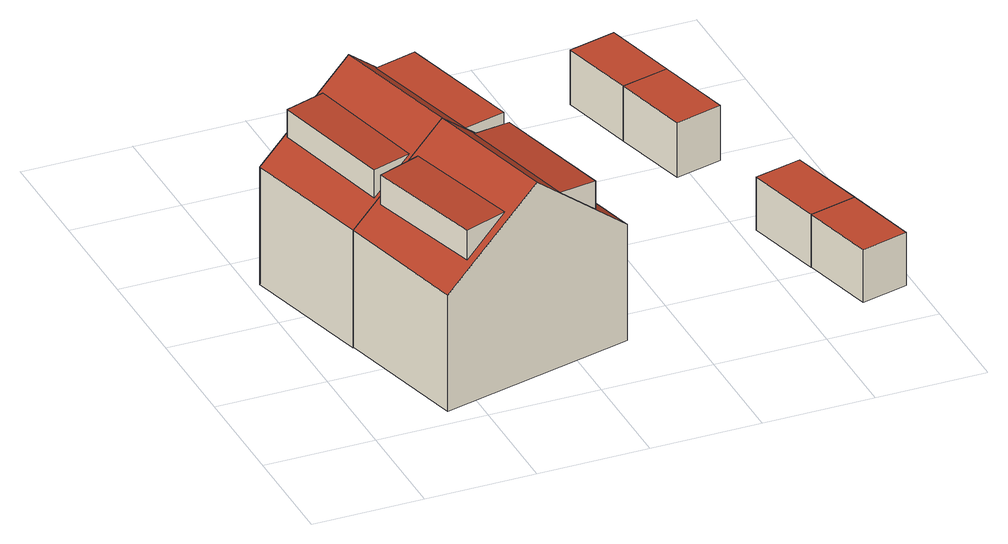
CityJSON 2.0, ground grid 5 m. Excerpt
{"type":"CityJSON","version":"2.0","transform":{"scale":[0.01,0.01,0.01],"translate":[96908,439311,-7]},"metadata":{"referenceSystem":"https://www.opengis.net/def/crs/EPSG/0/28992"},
"CityObjects":{
"building1":{"type":"Building","attributes":{"measuredHeight":9.24,"yearOfConstruction":1963},"address":[{"CountryName":"Nederland","LocalityName":"Rotterdam","ThoroughfareNumber":"6","ThoroughfareName":"Vredeman de Vriesstraat","PostalCode":"3067ZK"}],"children":["building1-1","building1-2"],"geometry":[{"type":"Solid","lod":"2","boundaries":[[[[0,1,2,3]],[[4,5,6,7],[8,9,10,11]],[[12,4,7,13],[14,15,16,17]],[[12,3,2,5,4]],[[0,3,12,13]],[[13,7,6,1,0]],[[6,5,2,1]],[[11,18,19,8]],[[19,18,10,9]],[[8,19,9]],[[11,10,18]],[[20,16,15,21]],[[14,17,20,21]],[[20,17,16]],[[21,15,14]]]],"semantics":{"surfaces":[{"type":"GroundSurface"},{"type":"RoofSurface"},{"type":"WallSurface"}],"values":[[0,1,1,2,2,2,2,1,2,2,2,1,2,2,2]]}}]},
"building1-1":{"type":"BuildingInstallation","parents":["building1"],"geometry":[{"type":"MultiSurface","lod":"2","boundaries":[[[11,18,19,8]],[[8,19,9]],[[11,10,18]],[[19,18,10,9]]],"semantics":{"surfaces":[{"type":"RoofSurface"},{"type":"WallSurface"}],"values":[0,1,1,1]}}]},
"building1-2":{"type":"BuildingInstallation","parents":["building1"],"geometry":[{"type":"MultiSurface","lod":"2","boundaries":[[[14,17,20,21]],[[20,17,16]],[[20,16,15,21]],[[21,15,14]]],"semantics":{"surfaces":[{"type":"WallSurface"},{"type":"RoofSurface"}],"values":[0,0,1,0]}}]},
"building2":{"type":"Building","attributes":{"measuredHeight":9.3,"yearOfConstruction":1963},"address":[{"CountryName":"Nederland","LocalityName":"Rotterdam","ThoroughfareNumber":"4","ThoroughfareName":"Vredeman de Vriesstraat","PostalCode":"3067ZK"}],"children":["building2-1","building2-2"],"geometry":[{"type":"Solid","lod":"2","boundaries":[[[[22,23,24,25]],[[26,27,5,4],[28,29,30,31]],[[32,26,4,12],[33,34,35,36]],[[32,25,24,27,26]],[[22,25,32,12]],[[12,4,5,23,22]],[[5,27,24,23]],[[31,37,38,28]],[[38,37,30,29]],[[28,38,29]],[[31,30,37]],[[39,35,34,40]],[[33,36,39,40]],[[39,36,35]],[[40,34,33]]]],"semantics":{"surfaces":[{"type":"GroundSurface"},{"type":"RoofSurface"},{"type":"WallSurface"}],"values":[[0,1,1,2,2,2,2,1,2,2,2,1,2,2,2]]}}]},
"building2-1":{"type":"BuildingInstallation","parents":["building2"],"geometry":[{"type":"MultiSurface","lod":"2","boundaries":[[[31,37,38,28]],[[31,30,37]],[[28,38,29]],[[38,37,30,29]]],"semantics":{"surfaces":[{"type":"RoofSurface"},{"type":"WallSurface"}],"values":[0,1,1,1]}}]},
"building2-2":{"type":"BuildingInstallation","parents":["building2"],"geometry":[{"type":"MultiSurface","lod":"2","boundaries":[[[39,35,34,40]],[[40,34,33]],[[39,36,35]],[[33,36,39,40]]],"semantics":{"surfaces":[{"type":"RoofSurface"},{"type":"WallSurface"}],"values":[0,1,1,1]}}]},
"building3":{"type":"Building","attributes":{"measuredHeight":2.52,"yearOfConstruction":1963},"address":[{"CountryName":"Nederland","LocalityName":"Rotterdam"}],"geometry":[{"type":"Solid","lod":"2","boundaries":[[[[41,42,43,44]],[[45,46,47,48]],[[44,43,46,45]],[[41,44,45,48]],[[48,47,42,41]],[[47,46,43,42]]]],"semantics":{"surfaces":[{"type":"GroundSurface"},{"type":"RoofSurface"},{"type":"WallSurface"}],"values":[[0,1,2,2,2,2]]}}]},
"building4":{"type":"Building","attributes":{"measuredHeight":2.53,"yearOfConstruction":1963},"address":[{"CountryName":"Nederland","LocalityName":"Rotterdam"}],"geometry":[{"type":"Solid","lod":"2","boundaries":[[[[49,50,51,52]],[[53,54,46,45]],[[46,54,51,50]],[[52,51,54,53]],[[49,52,53,45]],[[45,46,50,49]]]],"semantics":{"surfaces":[{"type":"GroundSurface"},{"type":"RoofSurface"},{"type":"WallSurface"}],"values":[[0,1,2,2,2,2]]}}]},
"building5":{"type":"Building","attributes":{"measuredHeight":2.62,"yearOfConstruction":1963},"address":[{"CountryName":"Nederland","LocalityName":"Rotterdam"}],"geometry":[{"type":"Solid","lod":"2","boundaries":[[[[55,56,57,58]],[[59,60,61,62]],[[58,57,60,59]],[[55,58,59,62]],[[62,61,56,55]],[[61,60,57,56]]]],"semantics":{"surfaces":[{"type":"GroundSurface"},{"type":"RoofSurface"},{"type":"WallSurface"}],"values":[[0,1,2,2,2,2]]}}]},
"building6":{"type":"Building","attributes":{"measuredHeight":2.62,"yearOfConstruction":1963},"address":[{"CountryName":"Nederland","LocalityName":"Rotterdam"}],"geometry":[{"type":"Solid","lod":"2","boundaries":[[[[58,57,63,64]],[[65,66,60,59]],[[60,66,63,57]],[[64,63,66,65]],[[58,64,65,59]],[[59,60,57,58]]]],"semantics":{"surfaces":[{"type":"GroundSurface"},{"type":"RoofSurface"},{"type":"WallSurface"}],"values":[[0,1,2,2,2,2]]}}]}
},
"vertices":[
[1245,298,102],[352,76,102],[198,692,102],[1091,915,102],[641,803,1026],[198,692,657],[352,76,656],[796,186,1026],[655,192,916],[468,142,760],[320,692,753],[507,742,910],[1091,915,653],[1245,298,654],[1105,301,762],[930,256,907],[788,815,909],[962,859,764],[320,692,894],[468,142,901],[962,859,896],[1105,301,894],
[1091,915,96],[198,692,96],[46,1298,96],[939,1521,96],[488,1409,1026],[46,1298,657],[488,785,902],[314,742,758],[174,1312,761],[348,1355,905],[939,1521,653],[959,905,758],[767,854,918],[614,1419,926],[806,1471,766],[174,1312,894],[314,742,891],[806,1471,926],[959,905,918],
[2458,243,102],[2243,189,102],[2159,526,102],[2374,580,102],[2374,580,354],[2159,526,354],[2243,189,354],[2458,243,354],
[2374,580,101],[2159,526,101],[2069,884,101],[2284,937,101],[2284,937,354],[2069,884,354],
[2155,1454,92],[1940,1400,92],[1852,1750,92],[2068,1804,92],[2068,1804,354],[1852,1750,354],[1940,1400,354],[2155,1454,354],
[1766,2095,92],[1982,2149,92],[1982,2149,354],[1766,2095,354]
]}
